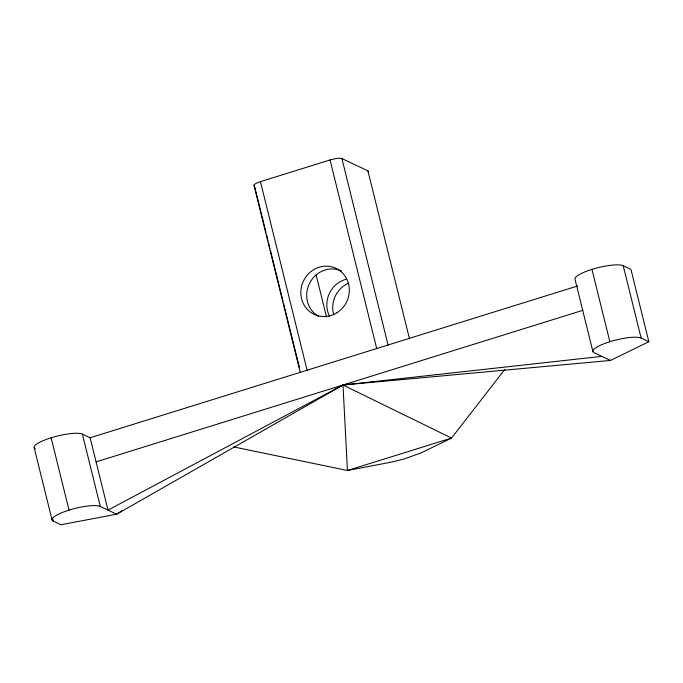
<?xml version="1.0" encoding="UTF-8"?>
<svg xmlns="http://www.w3.org/2000/svg" width="683" height="683" viewBox="0 0 683 683"><rect width="100%" height="100%" fill="white"/><g stroke="black" fill="none" stroke-linecap="round" stroke-linejoin="round"><path stroke-width="1.02" d="M504.797 369.443L451.54 438.068L421.334 452.786L404.225 458.942L391.214 462.169L347.442 470.485L233.697 446.921M121.95 510.636L116.682 514.197L60.992 524.749L53.257 521.095L52.745 519.029M592.878 351.506L574.984 279.168A25.467 5.601 -13.9 0 1 595.089 268.462A25.467 5.601 -13.9 0 1 623.212 265.721L630.947 269.375L648.85 341.713L610.491 360.445L342.986 385.007L338.187 387.312M254.443 185.81A9.673 2.126 -13.9 0 1 260.445 181.635L330.043 159.967A9.673 2.126 -13.9 0 1 341.918 158.567L367.915 170.844A9.673 2.126 -13.9 0 1 368.188 171.911M35.354 448.757A25.467 5.601 -13.9 0 1 51.131 437.786A25.467 5.601 -13.9 0 1 82.378 434.115L90.122 437.769L577.809 285.921M96.081 461.879L582.778 310.347M347.152 384.205L342.986 385.007L108.016 510.107L90.122 437.769M601.825 356.355L342.986 385.007L116.682 514.197L100.281 506.453A25.467 5.601 -13.9 0 0 69.034 510.124A25.467 5.601 -13.9 0 0 53.257 521.095M608.382 360.231L610.491 360.445L594.082 352.701A25.467 5.601 -13.9 0 1 609.859 341.731A25.467 5.601 -13.9 0 1 641.115 338.059L648.85 341.713M623.212 265.721L641.115 338.059M591.956 269.384L609.859 341.731M367.915 170.844L409.535 338.99M341.918 158.567L388.132 345.291M330.043 159.967L376.76 348.748M316.058 274.686L326.525 316.98M260.445 181.635L307.162 370.417M254.699 186.835L265.935 232.229M266.447 234.295L267.975 240.484M268.487 242.542L270.016 248.732M270.528 250.798L283.044 301.348M283.547 303.406L299.376 367.369M253.991 185.349L300.196 372.073M82.378 434.115L100.281 506.453M51.131 437.786L69.034 510.124M34.15 447.561L52.053 519.9M333.688 314.65A25.467 23.982 -64.7 0 1 348.373 283.283M329.496 316.169A25.467 23.982 -64.7 0 1 345.974 279.279M318.551 316.374A25.467 23.982 -64.7 0 1 309.595 283.249A25.467 23.982 -64.7 0 1 341.509 270.972M451.54 438.068L347.442 470.485L342.986 385.007L451.54 438.068M336.932 312.763A25.467 23.982 -64.7 0 0 337.487 269.136A25.467 23.982 -64.7 0 0 300.819 292.196A25.467 23.982 -64.7 0 0 336.932 312.763"/></g></svg>
